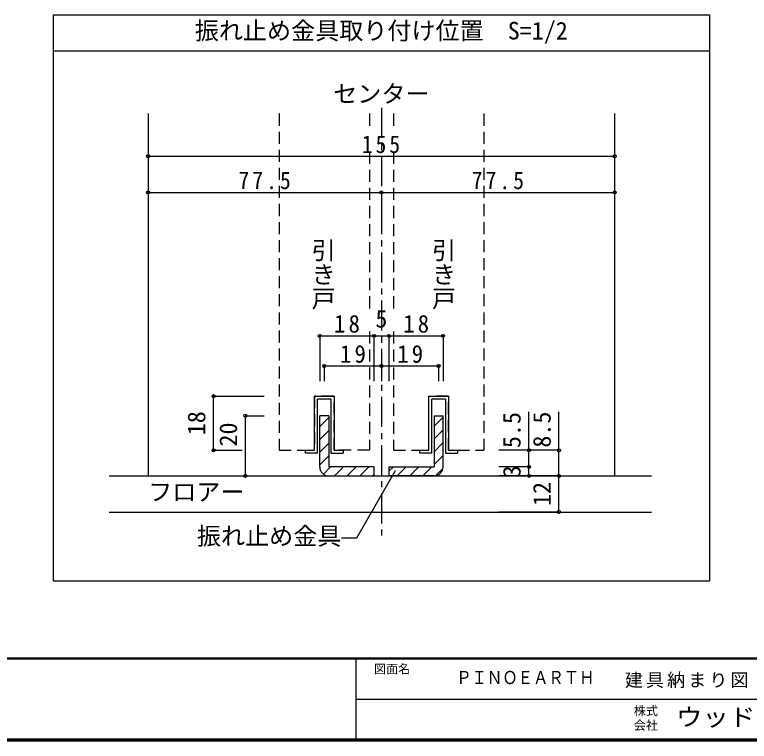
# Model space of a CAD drawing. Units: millimetres on the paper, enlarged 5 times, with parts at other scales. Extents: x -973 to 977, y -718 to 696.
# Drawn here: x -282 to 328, y -701 to -98 of the extents above; entities that cross this region are included whole.
import ezdxf
from ezdxf.enums import TextEntityAlignment as Align

# ---------------------------------------------------------------- set-up
doc = ezdxf.new("R2010")
doc.units = ezdxf.units.MM
doc.header["$LTSCALE"] = 5
doc.header["$PDMODE"] = 32
doc.header["$PDSIZE"] = 2.5
doc.linetypes.add('CHAIN1', pattern=[8, 5, -1, 1, -1])
doc.linetypes.add('DASHED2', pattern=[3, 2, -1])
for name, color, linetype in [('0-A_文字', 3, 'Continuous'), ('1-1_通り芯', 4, 'CHAIN1'), ('1-3_仕上', 2, 'Continuous'), ('1-4_枠', 4, 'CHAIN1'), ('1-6_扉', 7, 'DASHED2'), ('1-7_金物', 7, 'Continuous'), ('1-A_寸法', 7, 'Continuous'), ('1-B_ﾊｯﾁ', 7, 'Continuous'), ('F-1_枠', 6, 'Continuous'), ('F-A_文字', 7, 'Continuous')]:
    doc.layers.add(name, color=color, linetype=linetype)
doc.styles.add('@ＭＳ ゴシック', font='')
doc.styles.add('ＭＳ ゴシック', font='')
doc.styles.get('@ＭＳ ゴシック').set_extended_font_data('@MS Gothic')
doc.styles.get('ＭＳ ゴシック').set_extended_font_data('MS Gothic')

msp = doc.modelspace()

# ---------------------------------------------------------------- linework, layer by layer
at = {"layer": '0-A_文字'}
for p, q in [((-249.703, -567.5), (-249.703, -97.5)), ((-249.703, -97.5), (295.297, -97.5)), ((295.297, -97.5), (295.297, -567.5)), ((-249.703, -127.5), (295.297, -127.5)), ((-249.703, -567.5), (295.297, -567.5))]:
    msp.add_line(p, q, dxfattribs=at)
at = {"layer": '1-1_通り芯'}
msp.add_line((22.797, -174.852), (22.797, -532.789), dxfattribs=at)
at = {"layer": '1-3_仕上'}
for p, q in [((-203.209, -480.443), (247.285, -480.443)), ((-203.209, -510.443), (247.285, -510.443))]:
    msp.add_line(p, q, dxfattribs=at)
at = {"layer": '1-4_枠', "color": 3, "linetype": 'Continuous'}
for p, q in [((-170.953, -179.652), (-170.953, -480.443)), ((216.547, -179.652), (216.547, -480.443))]:
    msp.add_line(p, q, dxfattribs=at)
at = {"layer": '1-6_扉'}
for p, q in [((-62.203, -179.652), (-62.203, -459.193)), ((12.797, -179.652), (12.797, -192.581)), ((32.797, -179.652), (32.797, -192.581)), ((107.797, -179.652), (107.797, -459.193)), ((12.797, -211.331), (12.797, -341.693)), ((32.797, -211.331), (32.797, -341.693)), ((12.797, -360.443), (12.797, -459.193)), ((32.797, -360.443), (32.797, -459.193)), ((-32.828, -414.193), (-32.828, -459.193)), ((-16.578, -414.193), (-32.828, -414.193)), ((62.172, -459.193), (62.172, -414.193)), ((78.422, -414.193), (64.672, -414.193)), ((78.422, -459.193), (78.422, -414.193)), ((-62.203, -459.193), (-32.828, -459.193)), ((32.797, -459.193), (62.172, -459.193)), ((78.422, -459.193), (85.297, -459.193)), ((85.92, -459.193), (107.797, -459.193))]:
    msp.add_line(p, q, dxfattribs=at)
msp.add_lwpolyline([(12.797, -459.193), (-16.578, -459.193), (-16.578, -414.193)], dxfattribs=at)
at = {"layer": '1-7_金物'}
for p, q in [((-32.83, -459.193), (-32.83, -414.193)), ((-32.83, -414.193), (-16.58, -414.193)), ((-16.58, -414.193), (-16.58, -459.193)), ((62.17, -459.193), (62.17, -414.193)), ((62.17, -414.193), (78.42, -414.193)), ((78.42, -414.193), (78.42, -459.193)), ((-30.33, -461.693), (-30.33, -416.693)), ((-19.08, -416.693), (-30.33, -416.693)), ((-19.08, -416.693), (-19.08, -461.693)), ((64.67, -461.693), (64.67, -416.693)), ((75.92, -416.693), (64.67, -416.693)), ((75.92, -416.693), (75.92, -461.693)), ((-40.33, -459.193), (-32.83, -459.193)), ((-40.33, -461.693), (-40.33, -459.193)), ((-30.33, -461.693), (-40.33, -461.693)), ((-19.08, -461.693), (-9.08, -461.693)), ((-16.58, -459.193), (-9.08, -459.193)), ((-9.08, -459.193), (-9.08, -461.693)), ((54.67, -459.193), (62.17, -459.193)), ((54.67, -461.693), (54.67, -459.193)), ((64.67, -461.693), (54.67, -461.693)), ((75.92, -461.693), (85.92, -461.693)), ((78.42, -459.193), (85.92, -459.193)), ((85.92, -459.193), (85.92, -461.693))]:
    msp.add_line(p, q, dxfattribs=at)
at = {"layer": '1-7_金物', "color": 3}
for p, q in [((-20.955, -430.443), (-28.455, -430.443)), ((-28.455, -472.943), (-28.455, -430.443)), ((-20.955, -430.443), (-20.955, -472.943)), ((66.545, -430.443), (74.045, -430.443)), ((66.545, -430.443), (66.545, -472.943)), ((74.045, -472.943), (74.045, -430.443)), ((16.545, -472.943), (-20.955, -472.943)), ((16.545, -472.943), (16.545, -480.443)), ((29.045, -472.943), (29.045, -480.443)), ((29.045, -472.943), (66.545, -472.943)), ((-20.955, -480.443), (16.545, -480.443)), ((66.545, -480.443), (29.045, -480.443))]:
    msp.add_line(p, q, dxfattribs=at)
at = {"layer": '1-7_金物', "color": 4}
for p, q in [((-28.455, -439.556), (-20.955, -432.056)), ((66.545, -439.149), (74.045, -431.649)), ((-28.455, -450.162), (-20.955, -442.662)), ((66.545, -449.755), (74.045, -442.255)), ((-28.455, -460.769), (-20.955, -453.269)), ((66.545, -460.362), (74.045, -452.862)), ((66.545, -470.968), (74.045, -463.468)), ((-28.455, -471.376), (-20.955, -463.876)), ((-25.432, -478.96), (-19.415, -472.943)), ((-16.309, -480.443), (-8.809, -472.943)), ((-5.702, -480.443), (1.798, -472.943)), ((4.905, -480.443), (12.405, -472.943)), ((29.045, -476.649), (32.751, -472.943)), ((35.858, -480.443), (43.357, -472.943)), ((46.464, -480.443), (53.964, -472.943)), ((57.071, -480.443), (64.571, -472.943)), ((67.779, -480.341), (73.945, -474.175)), ((15.511, -480.443), (16.543, -479.411))]:
    msp.add_line(p, q, dxfattribs=at)
at = {"layer": '1-7_金物', "color": 3}
for centre, start, end in [((-20.955, -472.943), 180, 270), ((66.545, -472.943), 270, 0)]:
    msp.add_arc(centre, 7.5, start, end, dxfattribs=at)
at = {"layer": '1-A_寸法'}
for p, q in [((34.346, -476.206), (2.054, -532.137)), ((2.054, -532.137), (-10.446, -532.137))]:
    msp.add_line(p, q, dxfattribs=at)
at = {"layer": '1-B_ﾊｯﾁ', "color": 4}
for p, q in [((-170.953, -215.081), (216.547, -215.081)), ((-170.953, -245.081), (-170.953, -270.081)), ((-170.953, -245.081), (22.797, -245.081)), ((22.797, -245.081), (22.797, -270.081)), ((22.797, -245.081), (216.547, -245.081)), ((216.547, -245.081), (216.547, -270.081)), ((-28.453, -364.193), (16.545, -364.193)), ((-28.453, -364.193), (-28.453, -401.693)), ((16.545, -364.193), (16.545, -401.693)), ((16.545, -364.193), (29.047, -364.193)), ((29.047, -364.193), (29.047, -401.693)), ((29.047, -364.193), (74.047, -364.193)), ((74.047, -364.193), (74.047, -401.693)), ((-24.703, -389.193), (22.797, -389.193)), ((-24.703, -389.193), (-24.703, -401.693)), ((22.797, -389.193), (22.797, -401.693)), ((22.797, -389.193), (70.297, -389.193)), ((70.297, -389.193), (70.297, -401.693)), ((-116.649, -459.193), (-116.649, -414.193)), ((-116.649, -414.193), (-74.703, -414.193)), ((-90.233, -480.443), (-90.233, -430.443)), ((-90.233, -430.443), (-74.703, -430.443)), ((145.297, -472.943), (145.297, -427.349)), ((170.297, -480.443), (170.297, -427.349)), ((-116.649, -459.193), (-92.869, -459.193)), ((170.297, -459.193), (120.297, -459.193)), ((145.297, -472.943), (120.297, -472.943)), ((145.297, -480.443), (145.297, -472.943)), ((-90.233, -480.443), (-74.703, -480.443)), ((170.297, -480.443), (120.297, -480.443)), ((170.297, -510.443), (170.297, -480.443)), ((170.297, -510.443), (120.297, -510.443))]:
    msp.add_line(p, q, dxfattribs=at)
at = {"layer": '1-B_ﾊｯﾁ'}
for p in [(-170.953, -215.081), (216.547, -215.081), (-170.953, -245.081), (22.797, -245.081), (216.547, -245.081), (-28.453, -364.193), (16.545, -364.193), (29.047, -364.193), (74.047, -364.193), (-24.703, -389.193), (22.797, -389.193), (70.297, -389.193), (-116.649, -414.193), (-90.233, -430.443), (-116.649, -459.193), (145.297, -459.193), (170.297, -459.193), (145.297, -472.943), (-90.233, -480.443), (145.297, -480.443), (170.297, -480.443), (170.297, -510.443)]:
    msp.add_point(p, dxfattribs=at)
at = {"layer": 'F-1_枠'}
for p, q in [((976.653, -631.667), (-973.347, -631.667)), ((976.653, -632.5), (-973.347, -632.5)), ((1.653, -632.5), (1.653, -699.167)), ((1.653, -665.833), (974.986, -665.834)), ((976.653, -699.167), (-973.347, -699.167)), ((976.653, -700), (-973.347, -700)), ((976.653, -700.833), (-973.347, -700.833))]:
    msp.add_line(p, q, dxfattribs=at)

# ---------------------------------------------------------------- texts
at = {"layer": '0-A_文字', "color": 7, "style": 'ＭＳ ゴシック'}
msp.add_text('振れ止め金具取り付け位置\u3000S=1/2', height=14.66, dxfattribs=at).set_placement((-132.203, -122.5), align=Align.BOTTOM_LEFT)
at = {"layer": '1-A_寸法', "style": 'ＭＳ ゴシック'}
for s, p in [('センター', (-17.203, -174.852)), ('フロアー', (-170.953, -505.443)), ('振れ止め金具', (-130.446, -542.137))]:
    msp.add_text(s, height=14.66, dxfattribs=at).set_placement(p, align=Align.BOTTOM_LEFT)
at = {"layer": '1-A_寸法', "style": '@ＭＳ ゴシック'}
for p in [(-37.203, -283.011), (62.797, -283.011)]:
    msp.add_text('引き戸', height=14.66, rotation=270, dxfattribs=at).set_placement(p, align=Align.BOTTOM_LEFT)
at = {"layer": '1-B_ﾊｯﾁ', "style": 'ＭＳ ゴシック'}
msp.add_text('5', height=14.66, dxfattribs=at).set_placement((17.796, -361.693), align=Align.BOTTOM_LEFT)
for s, p in [('18', (-119.149, -446.693)), ('5.5', (142.797, -457.349)), ('8.5', (167.797, -456.991)), ('20', (-92.733, -456.068)), ('3', (142.797, -481.693)), ('12', (167.797, -505.443))]:
    msp.add_text(s, height=14.66, rotation=90, dxfattribs=at).set_placement(p, align=Align.BOTTOM_LEFT)
at = {"layer": '1-B_ﾊｯﾁ', "char_height": 14.66, "attachment_point": 7, "style": 'ＭＳ ゴシック'}
for s, insert in [('\\T1.27;\\W0.9;155', (6.547, -212.581)), ('\\T1.28;\\W0.9;77.5', (-95.953, -242.581)), ('\\T1.28;\\W0.9;77.5', (97.797, -242.581)), ('\\T1.27;\\W0.95;18', (-16.579, -361.693)), ('\\T1.27;\\W0.95;18', (40.922, -361.693)), ('\\T1.27;\\W0.95;19', (-11.578, -386.693)), ('\\T1.27;\\W0.95;19', (35.922, -386.693))]:
    msp.add_mtext(s, dxfattribs=dict(at, insert=insert))
at = {"layer": 'F-A_文字', "style": 'ＭＳ ゴシック'}
for s, p in [('図面名', (16.653, -646.667)), ('株式', (232.486, -681.5)), ('会社', (232.486, -693.5))]:
    msp.add_text(s, height=7.331, dxfattribs=at).set_placement(p, align=Align.BOTTOM_LEFT)
for s, height, width, p in [('ＰＩＮＯＥＡＲＴＨ', 11, 0.85, (84.986, -656.667)), ('ウッドワン・・・', 14.66, 1.1, (267.486, -692.5))]:
    msp.add_text(s, height=height, dxfattribs=dict(at, width=width)).set_placement(p, align=Align.BOTTOM_LEFT)
at = {"layer": 'F-A_文字', "insert": (224.986, -656.667), "char_height": 11, "attachment_point": 7, "style": 'ＭＳ ゴシック'}
msp.add_mtext('\\T1.17;建具納まり図', dxfattribs=at)

doc.saveas('drawing.dxf')
